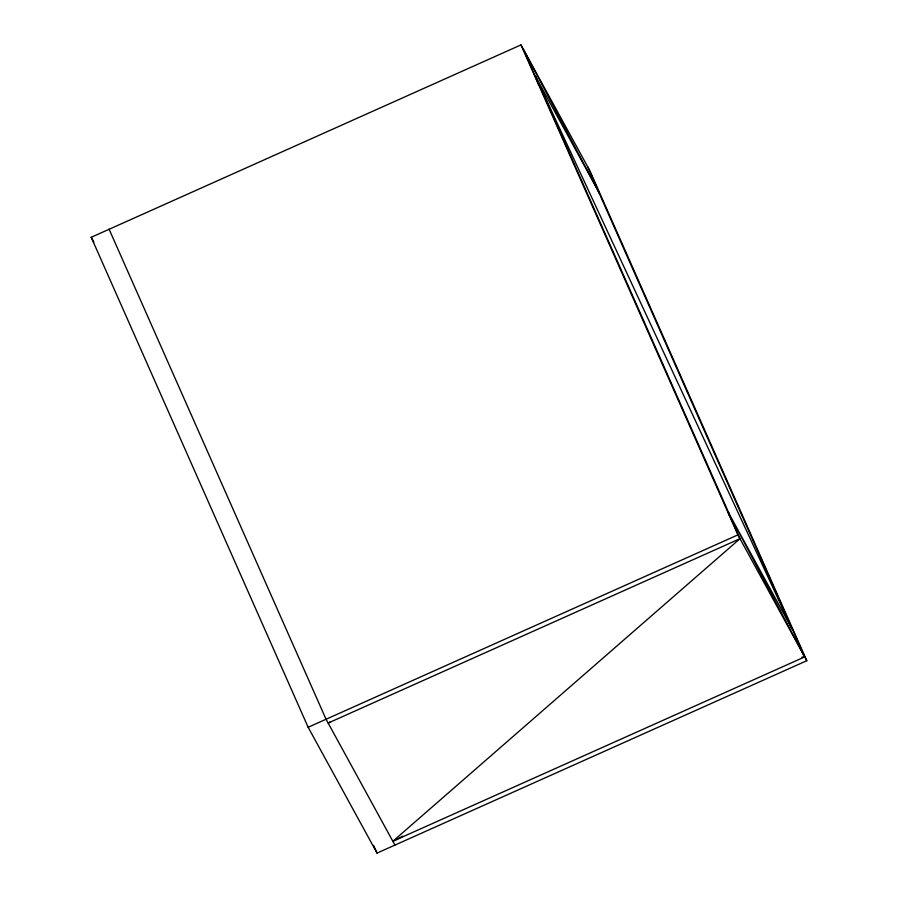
<?xml version="1.0" encoding="UTF-8"?>
<svg xmlns="http://www.w3.org/2000/svg" width="898" height="898" viewBox="0 0 898 898"><rect width="100%" height="100%" fill="white"/><g stroke="black" fill="none" stroke-linecap="round" stroke-linejoin="round"><path stroke-width="1.35" d="M801.936 657.168L804.698 656.898L728.368 512.444L793.08 630.654L804.698 656.898L392.853 841.269L739.986 538.699L728.368 512.444L729.053 515.138M330.632 721.79L328.14 723.058L739.986 538.699M392.853 841.269L402.854 836.195M91.214 237.285L520.963 44.9L589.851 170.732L806.786 660.715L377.037 853.1L308.149 727.268L91.214 237.285L93.886 242.168M308.149 727.268L737.898 534.882L806.786 660.715M599.393 193.171L534.669 74.961L523.051 48.717L599.393 193.171L587.763 166.916M394.94 845.085L326.053 719.253L109.118 229.271M786.233 617.555L787.524 620.035M788.814 622.527L792.036 628.746L598.349 191.263M792.036 628.746L535.713 76.869L536.476 79.563M729.412 514.352L535.713 76.869L538.643 84.76M520.963 44.9L737.898 534.882M373.624 845.4L377.037 853.1"/></g></svg>
